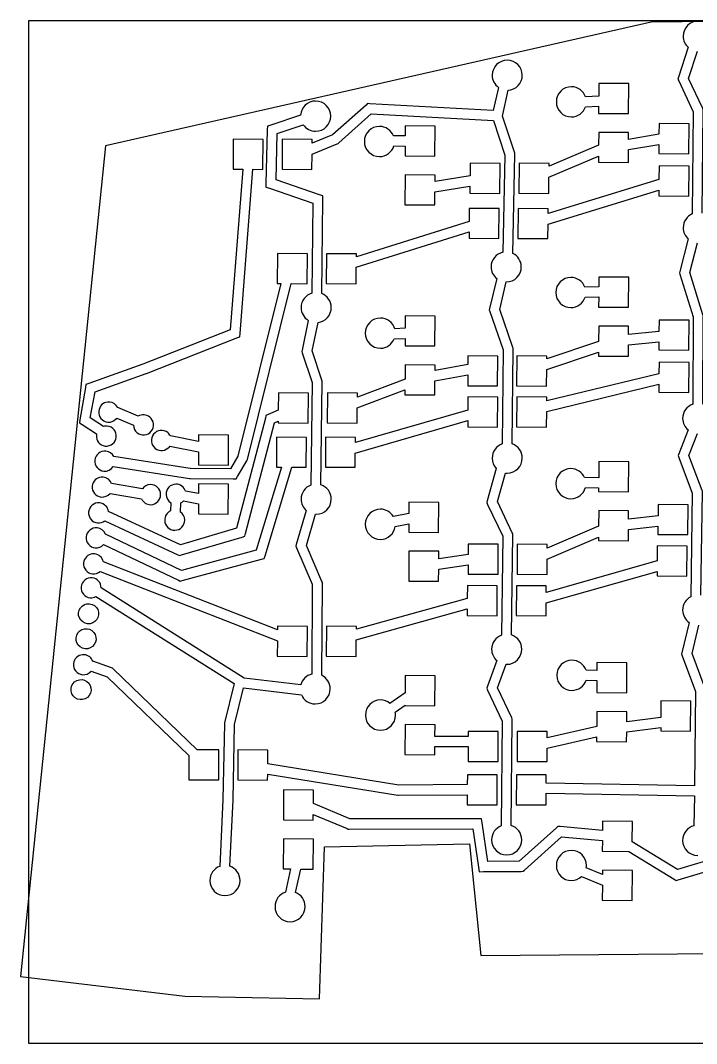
# Model space of a CAD drawing. Extents: x -65 to 306, y 72 to 292.
# Drawn here: x 151.5 to 218.8, y 72.2 to 173.9 of the extents above; entities that cross this region are included whole.
import ezdxf

# ---------------------------------------------------------------- set-up
doc = ezdxf.new("R2010")
doc.units = 0
doc.layers.add('Layer_1', color=7, linetype='CONTINUOUS')

msp = doc.modelspace()

# ---------------------------------------------------------------- linework, layer by layer
at = {"layer": 'Layer_1', "color": 7}
for points in [[(304.606452, 166.258583), (251.234787, 166.506628), (248.235628, 170.414644), (229.599394, 173.920154), (214.259377, 173.753107), (159.957747, 161.457757), (151.489774, 78.852075), (167.849262, 76.882276), (181.241858, 76.637195), (181.741637, 91.757476), (196.187404, 92.029595), (197.316003, 80.947575), (228.598055, 81.200841), (228.829867, 95.682481), (295.134143, 95.801438), (295.486526, 110.753374), (304.671928, 114.191236), (304.606452, 166.258583)], [(152.325138, 173.902656), (304.042911, 173.902656), (304.042911, 72.184857), (152.325138, 72.184857), (152.325138, 173.902656)], [(217.937292, 171.252361), (216.967153, 168.271389), (216.905417, 168.086181), (216.993611, 167.900972), (218.422361, 164.822986), (218.342986, 154.689444)], [(199.927986, 169.973542), (199.927986, 169.973542)], [(219.339583, 154.742361), (219.418958, 164.937639), (219.418958, 165.052292), (219.374861, 165.149306), (217.981389, 168.139097), (218.872153, 170.864306)], [(199.046042, 167.265972), (198.543333, 164.955278), (186.240208, 165.643194), (186.028542, 165.652014), (185.878611, 165.510903), (182.553681, 162.547569), (180.516389, 161.709722), (180.516389, 162.080139), (177.535417, 162.106597), (177.517778, 159.125625), (180.49875, 159.107986), (180.507569, 160.624931), (183.012292, 161.656806), (183.091667, 161.692083), (183.162222, 161.745), (186.381319, 164.628958), (198.560972, 163.958681), (199.689861, 160.519097), (199.495833, 150.870625)], [(200.50125, 150.747153), (200.686458, 160.580833), (200.695278, 160.660208), (200.668819, 160.739583), (199.451736, 164.417292), (200.007361, 166.974931)], [(209.038472, 167.662847), (209.029653, 166.384028), (207.724375, 166.331111)], [(207.724375, 165.334514), (209.020833, 165.387431), (209.020833, 164.681875), (212.001806, 164.664236), (212.019444, 167.645208), (209.038472, 167.662847), (209.038472, 167.662847)], [(180.860347, 165.907778), (180.860347, 165.907778)], [(179.369861, 164.505486), (176.388889, 163.517708), (176.062569, 163.411875), (176.05375, 163.059097), (175.921458, 157.723333), (175.912639, 157.352917), (176.256597, 157.238264), (180.569306, 155.756597), (180.481111, 146.804861)], [(181.477708, 146.760764), (181.565903, 156.109375), (181.565903, 156.470972), (181.230764, 156.585625), (176.926875, 158.067292), (177.041528, 162.688681), (179.634444, 163.544167)], [(189.776806, 163.447153), (189.767986, 162.432917), (188.603819, 162.450556)], [(188.647917, 161.453958), (189.767986, 161.436319), (189.759167, 160.466181), (192.740139, 160.439722), (192.757778, 163.420694), (189.776806, 163.447153), (189.776806, 163.447153)], [(215.035694, 163.667639), (215.026875, 162.618125), (212.010625, 162.097778), (212.010625, 162.768056), (209.029653, 162.785694), (209.020833, 161.506875), (204.090764, 159.443125), (204.090764, 159.698889), (201.109792, 159.716528), (201.092153, 156.744375), (204.064306, 156.717917), (204.081944, 158.349514), (209.012014, 160.413264), (209.012014, 159.813542), (211.992986, 159.787083), (212.001806, 161.083542), (215.026875, 161.595069), (215.018056, 160.686667), (217.999028, 160.669028), (218.016667, 163.65), (215.035694, 163.667639), (215.035694, 163.667639)], [(172.667083, 162.106597), (172.640639, 159.134444), (173.610778, 159.125639), (172.371041, 143.166777), (163.666249, 139.744832), (163.666249, 139.736027), (163.657444, 139.736027), (158.286402, 137.822208), (157.99536, 137.716374), (157.960083, 137.407694), (157.409473, 134.219542), (157.374195, 133.919681), (157.638778, 133.752112), (159.058709, 132.808431)], [(159.755445, 133.549264), (158.441348, 134.41357), (158.912583, 136.98436), (164.001402, 138.801166), (164.010207, 138.801166), (164.019013, 138.809971), (173.023665, 142.346568), (173.314707, 142.461221), (173.341151, 142.778721), (174.616166, 159.11682), (175.621583, 159.108014), (175.639222, 162.088987), (172.667083, 162.106597)], [(196.232639, 159.725347), (196.223819, 158.464167), (192.748958, 157.899722), (192.748958, 158.552361), (189.767986, 158.57), (189.750347, 155.589028), (192.731319, 155.571389), (192.740139, 156.885486), (196.215, 157.449931), (196.215, 156.744375), (199.195972, 156.726736), (199.213611, 159.707708), (196.232639, 159.725347), (196.232639, 159.725347)], [(215.035694, 159.451944), (215.026875, 158.102569), (203.99375, 154.733542), (203.99375, 155.200972), (201.012778, 155.227431), (200.995139, 152.246458), (203.976111, 152.228819), (203.984931, 153.675208), (215.018056, 157.053056), (215.018056, 156.470972), (217.999028, 156.453333), (218.016667, 159.434306), (215.035694, 159.451944), (215.035694, 159.451944)], [(196.144444, 155.23625), (196.135625, 153.930972), (184.917292, 150.412014), (184.917292, 150.711875), (181.936319, 150.729514), (181.918681, 147.748542), (184.899653, 147.730903), (184.908472, 149.371319), (196.126806, 152.890278), (196.126806, 152.255278), (199.098958, 152.228819), (199.125417, 155.209792), (196.144444, 155.23625), (196.144444, 155.23625)], [(217.928472, 152.202361), (217.108264, 148.956806), (217.081806, 148.815694), (217.117083, 148.683403), (218.413542, 144.432431), (218.387083, 135.762917)], [(219.383681, 135.762917), (219.410139, 144.520625), (219.410139, 144.591181), (219.3925, 144.661736), (218.113681, 148.850972), (218.854514, 151.814306)], [(160.716736, 129.554028), (168.301458, 128.363403), (168.345556, 128.363403), (168.380833, 128.363403), (172.658264, 128.336944), (172.940486, 128.336944), (173.090417, 128.583889), (174.025278, 130.136111), (174.060556, 130.197847), (174.078194, 130.268403), (178.435, 147.748542), (180.0225, 147.739722), (180.048958, 150.720694), (177.067986, 150.738333), (177.067986, 150.738333)], [(177.067986, 150.738333), (177.041528, 147.757361), (177.403125, 147.757361), (173.125694, 130.585903), (172.376042, 129.333542), (168.407292, 129.36), (168.380833, 129.36), (160.778472, 130.559444)], [(198.878472, 148.25125), (198.172917, 145.270278), (198.137639, 145.129167), (198.181736, 144.988056), (199.522292, 141.160417), (199.434097, 131.820625)], [(200.430694, 131.811806), (200.518889, 141.239792), (200.518889, 141.327986), (200.492431, 141.407361), (199.178333, 145.182083), (199.830972, 147.916111)], [(209.038472, 148.401181), (209.029653, 147.431042), (207.662639, 147.404583)], [(207.689097, 146.407986), (209.029653, 146.434444), (209.020833, 145.420208), (212.001806, 145.402569), (212.019444, 148.383542), (209.038472, 148.401181), (209.038472, 148.401181)], [(188.683194, 142.254028), (189.759167, 142.306944), (189.759167, 141.574931), (192.740139, 141.548472), (192.757778, 144.529444), (189.776806, 144.547083), (189.776806, 144.547083)], [(189.776806, 144.547083), (189.767986, 143.312361), (188.744931, 143.259444)], [(180.128333, 144.097292), (179.510972, 141.125139), (179.484514, 140.992847), (179.528611, 140.869375), (180.525208, 137.906042), (180.392917, 127.719583)], [(181.389514, 127.737222), (181.521806, 137.985417), (181.521806, 138.064792), (181.495347, 138.144167), (180.516389, 141.054583), (181.107292, 143.885625)], [(215.035694, 144.132569), (215.026875, 142.986042), (212.001806, 142.677361), (212.010625, 143.506389), (209.029653, 143.532847), (209.020833, 141.980625), (203.870278, 140.260833), (203.870278, 140.543056), (200.889306, 140.569514), (200.862847, 137.588542), (203.843819, 137.562083), (203.861458, 139.2025), (209.012014, 140.922292), (209.012014, 140.551875), (211.992986, 140.525417), (212.001806, 141.663125), (215.026875, 141.971806), (215.018056, 141.151597), (217.999028, 141.133958), (218.016667, 144.114931), (215.035694, 144.132569), (215.035694, 144.132569)], [(196.012153, 140.569514), (196.003333, 139.696389), (192.748958, 139.123125), (192.748958, 139.652292), (189.767986, 139.67875), (189.759167, 138.25), (185.014306, 136.468472), (185.014306, 136.865347), (182.033333, 136.882986), (182.006875, 133.902014), (184.987847, 133.884375), (185.005486, 135.3925), (189.750347, 137.182847), (189.750347, 136.697778), (192.731319, 136.680139), (192.740139, 138.100069), (196.003333, 138.682153), (195.994514, 137.597361), (198.975486, 137.570903), (198.993125, 140.551875), (196.012153, 140.569514), (196.012153, 140.569514)], [(215.035694, 139.934514), (215.026875, 138.787986), (203.870278, 136.080417), (203.870278, 136.459653), (200.889306, 136.477292), (200.862847, 133.496319), (203.843819, 133.478681), (203.861458, 135.048542), (215.026875, 137.756111), (215.018056, 136.962361), (217.999028, 136.935903), (218.016667, 139.916875), (215.035694, 139.934514), (215.035694, 139.934514)], [(159.878889, 124.156528), (167.146111, 120.796319), (167.313681, 120.716944), (167.498889, 120.769861), (173.540208, 122.542569), (173.804792, 122.621944), (173.884167, 122.895347), (176.768125, 133.902014), (177.138542, 134.060764), (177.138542, 133.910833), (180.119514, 133.884375), (180.137153, 136.865347), (177.156181, 136.891806), (177.156181, 136.891806)], [(177.156181, 136.891806), (177.147361, 135.163194), (176.141944, 134.722222), (175.921458, 134.625208), (175.859722, 134.387083), (172.984583, 123.424514), (167.401875, 121.775278), (160.258125, 125.082569)], [(196.012153, 136.486111), (196.003333, 135.180833), (184.820278, 131.944097), (184.829097, 132.455625), (181.848125, 132.482083), (181.830486, 129.501111), (184.802639, 129.483472), (184.811458, 130.903403), (195.994514, 134.140139), (195.994514, 133.505139), (198.975486, 133.4875), (198.993125, 136.459653), (196.012153, 136.486111), (196.012153, 136.486111)], [(160.169931, 135.974583), (160.169931, 135.974583)], [(163.212639, 134.554653), (161.166528, 135.427778)], [(161.069514, 134.378264), (162.736389, 133.672708)], [(159.764236, 121.801736), (167.225486, 118.2475), (167.393056, 118.168125), (167.569444, 118.221042), (175.480486, 120.355347), (175.753889, 120.425903), (175.833264, 120.690486), (178.496736, 129.492292), (179.934306, 129.483472), (179.951944, 132.464444), (176.970972, 132.482083), (176.970972, 132.482083)], [(176.970972, 132.482083), (176.953333, 129.509931), (177.456042, 129.501111), (174.951319, 121.246111), (167.498889, 119.235278), (159.949444, 122.824792)], [(165.408681, 133.152361), (165.408681, 133.152361)], [(166.352361, 131.600139), (169.209861, 131.035694), (169.201042, 129.730417), (172.182014, 129.703958), (172.199653, 132.684931), (169.218681, 132.702569), (169.218681, 132.049931), (166.414097, 132.605556)], [(217.919653, 133.205278), (217.002431, 130.832847), (216.931875, 130.647639), (217.002431, 130.47125), (218.342986, 126.925833), (218.184236, 116.615903)], [(219.189653, 116.765833), (219.348403, 127.005208), (219.348403, 127.102222), (219.313125, 127.190417), (218.007847, 130.647639), (218.854514, 132.843681)], [(198.834375, 129.377639), (197.943611, 126.149722), (197.890694, 125.973333), (197.978889, 125.796944), (199.478194, 122.648403), (199.345903, 112.797083)], [(209.038472, 130.056736), (209.029653, 128.442778), (207.627361, 128.478056)], [(207.715556, 127.472639), (209.020833, 127.446181), (209.020833, 127.075764), (212.001806, 127.058125), (212.019444, 130.039097), (209.038472, 130.056736), (209.038472, 130.056736)], [(159.526111, 128.513333), (159.526111, 128.513333)], [(200.351319, 112.823542), (200.474792, 122.763056), (200.474792, 122.877708), (200.430694, 122.983542), (198.957847, 126.070347), (199.742778, 128.919028)], [(163.627153, 127.340347), (160.557986, 127.887153)], [(167.710556, 126.140903), (169.201042, 125.858681), (169.192222, 124.853264), (172.173194, 124.835625), (172.190833, 127.816597), (169.218681, 127.834236), (169.218681, 127.834236)], [(169.218681, 127.834236), (169.209861, 126.872917), (167.922222, 127.111042)], [(160.408056, 126.890556), (163.538958, 126.334931)], [(166.449375, 125.955694), (166.431736, 125.144306), (166.422917, 125.144306)], [(167.428333, 125.029653), (167.454792, 125.938056)], [(179.925486, 125.197222), (178.937708, 121.810556), (178.884792, 121.642986), (178.964167, 121.475417), (180.534028, 117.850625), (180.472292, 108.916528)], [(190.147222, 126.02625), (190.138403, 124.879722), (188.595, 124.588681)], [(188.789028, 123.600903), (190.129583, 123.856667), (190.120764, 123.045278), (193.101736, 123.018819), (193.128194, 125.999792), (190.147222, 126.02625), (190.147222, 126.02625)], [(214.9475, 125.788125), (214.938681, 124.659236), (212.001806, 124.324097), (212.010625, 125.161944), (209.029653, 125.188403), (209.020833, 123.627361), (203.905556, 121.431319), (203.905556, 121.819375), (200.924583, 121.837014), (200.906944, 118.864861), (203.887917, 118.838403), (203.896736, 120.346528), (209.012014, 122.542569), (209.012014, 122.207431), (211.992986, 122.180972), (212.001806, 123.309861), (214.929861, 123.645), (214.921042, 122.815972), (217.902014, 122.789514), (217.928472, 125.770486), (214.9475, 125.788125), (214.9475, 125.788125)], [(181.468889, 108.801875), (181.539444, 117.938819), (181.539444, 118.044653), (181.495347, 118.141667), (179.951944, 121.713542), (180.851528, 124.817986)], [(196.05625, 121.845833), (196.047431, 120.805139), (193.110556, 120.381806), (193.119375, 121.131458), (190.138403, 121.149097), (190.120764, 118.168125), (193.101736, 118.150486), (193.110556, 119.367569), (196.038611, 119.790903), (196.029792, 118.864861), (199.010764, 118.847222), (199.028403, 121.828194), (196.05625, 121.845833), (196.05625, 121.845833)], [(214.850486, 121.660625), (214.841667, 120.187778), (203.808542, 117.039236), (203.808542, 117.691875), (200.836389, 117.709514), (200.809931, 114.737361), (203.790903, 114.710903), (203.799722, 115.998542), (214.832847, 119.138264), (214.832847, 118.688472), (217.813819, 118.662014), (217.831458, 121.642986), (214.850486, 121.660625), (214.850486, 121.660625)], [(158.661806, 120.875694), (158.661806, 120.875694)], [(159.420278, 119.138264), (177.059167, 112.241458), (177.041528, 110.706875), (180.0225, 110.680417), (180.048958, 113.661389), (177.067986, 113.687847), (177.067986, 113.308611), (159.737778, 120.081944)], [(179.378681, 107.867014), (173.760694, 108.528472), (159.517292, 117.489028)], [(195.959236, 117.718333), (195.950417, 116.439514), (184.917292, 113.379167), (184.917292, 113.652569), (181.936319, 113.679028), (181.918681, 110.698056), (184.899653, 110.680417), (184.908472, 112.338472), (195.941597, 115.398819), (195.941597, 114.737361), (198.922569, 114.719722), (198.940208, 117.700694), (195.959236, 117.718333), (195.959236, 117.718333)], [(159.005764, 116.624722), (172.755278, 107.981667), (171.802778, 104.074653), (171.785139, 104.021736), (171.785139, 103.968819), (171.644028, 96.445833), (171.644028, 96.437014), (171.317708, 89.804792)], [(159.263216, 114.820787), (159.263216, 114.820787)], [(218.034306, 114.049444), (217.311111, 111.042014), (217.275833, 110.892083), (217.32875, 110.742153), (218.678125, 107.196736), (218.554653, 97.821667), (203.799722, 98.068611), (203.808542, 98.888819), (200.836389, 98.906458), (200.809931, 95.934306), (203.790903, 95.907847), (203.799722, 97.072014), (218.545833, 96.81625), (218.501736, 93.835278)], [(219.498333, 93.755903), (219.674722, 107.302569), (219.674722, 107.399583), (219.639444, 107.487778), (218.316528, 110.962639), (218.995625, 113.793681)], [(159.015115, 112.338642), (159.015115, 112.338642)], [(157.656389, 110.847986), (157.656389, 110.847986)], [(158.511875, 109.19875), (160.117014, 108.634306), (168.257361, 100.811458), (168.239722, 98.412569), (171.220694, 98.394931), (171.238333, 101.375903), (169.086389, 101.384722), (160.716736, 109.436875), (160.637361, 109.507431), (160.540347, 109.542708), (158.697083, 110.195347)], [(198.887292, 110.274722), (197.96125, 107.708264), (197.890694, 107.514236), (197.978889, 107.329028), (199.425278, 104.233403), (199.328264, 93.835278)], [(200.333681, 93.861736), (200.421875, 104.339236), (200.421875, 104.453889), (200.377778, 104.559722), (198.966667, 107.567153), (199.813333, 109.895486)], [(206.357361, 110.301181), (206.357361, 110.301181)], [(207.786111, 108.316806), (208.844444, 108.290347), (208.835625, 107.082083), (211.816597, 107.064444), (211.834236, 110.045417), (208.853264, 110.063056), (208.844444, 109.295764), (207.768472, 109.322222)], [(189.776806, 108.775417), (189.767986, 107.055625), (188.259861, 106.006111)], [(188.789028, 105.150625), (189.759167, 105.829722), (189.759167, 105.803264), (192.740139, 105.776806), (192.757778, 108.757778), (189.776806, 108.775417), (189.776806, 108.775417)], [(158.511433, 107.277015), (158.511433, 107.277015)], [(172.331944, 89.813611), (172.640625, 96.401736), (172.640625, 96.410556), (172.790556, 103.907083), (173.6725, 107.540694), (179.440417, 106.852778)], [(215.220903, 106.253056), (215.212083, 104.612639), (211.816597, 104.180486), (211.825417, 105.168264), (208.853264, 105.194722), (208.844444, 103.713056), (203.905556, 102.592986), (203.905556, 103.201528), (200.924583, 103.219167), (200.906944, 100.238194), (203.887917, 100.220556), (203.896736, 101.561111), (208.826806, 102.69), (208.826806, 102.21375), (211.807778, 102.187292), (211.816597, 103.16625), (215.203264, 103.598403), (215.203264, 103.272083), (218.175417, 103.254444), (218.201875, 106.235417), (215.220903, 106.253056), (215.220903, 106.253056)], [(189.767986, 103.907083), (189.750347, 100.926111), (192.731319, 100.908472), (192.740139, 101.728681), (196.038611, 101.711042), (196.029792, 100.247014), (199.010764, 100.229375), (199.028403, 103.210347), (196.05625, 103.227986), (196.047431, 102.716458), (192.740139, 102.725278), (192.748958, 103.889444), (189.767986, 103.907083), (189.767986, 103.907083)], [(173.134514, 101.384722), (173.116875, 98.40375), (176.089028, 98.386111), (176.097847, 98.968194), (189.027153, 96.886806), (189.062431, 96.886806), (189.106528, 96.886806), (195.950417, 96.930903), (195.941597, 95.934306), (198.922569, 95.916667), (198.940208, 98.897639), (195.959236, 98.915278), (195.950417, 97.9275), (189.132986, 97.883403), (176.106667, 99.982431), (176.115486, 101.367083), (173.134514, 101.384722), (173.134514, 101.384722)], [(221.085833, 90.739653), (216.870139, 89.487292), (212.372222, 92.247778), (212.389861, 94.267431), (209.408889, 94.285069), (209.400069, 93.385486), (205.193194, 93.755903), (204.972708, 93.773542), (204.813958, 93.632431), (201.127431, 90.3075), (197.996528, 90.281042), (197.440903, 94.1175), (197.379167, 94.540833), (196.947014, 94.540833), (184.273472, 94.523194), (180.639861, 96.040139), (180.648681, 97.389514), (177.676528, 97.407153), (177.650069, 94.426181), (180.631042, 94.408542), (180.631042, 94.955347), (184.000069, 93.561875), (184.088264, 93.517778), (184.194097, 93.517778), (196.514861, 93.544236), (197.070486, 89.707778), (197.132222, 89.275625), (197.564375, 89.284444), (201.321458, 89.302083), (201.515486, 89.310903), (201.656597, 89.434375), (205.316667, 92.741667), (209.39125, 92.388889), (209.382431, 91.312917), (212.028264, 91.286458), (216.543819, 88.517153), (216.737847, 88.4025), (216.949514, 88.464236), (221.720833, 89.884167)], [(177.667708, 92.53), (177.64125, 89.557847), (178.373264, 89.549028), (177.861736, 87.229514)], [(178.867153, 87.203056), (179.3875, 89.540208), (180.622222, 89.531389), (180.648681, 92.512361), (177.667708, 92.53), (177.667708, 92.53)], [(206.313264, 91.392292), (206.313264, 91.392292)], [(207.309861, 88.781736), (209.39125, 87.92625), (209.382431, 86.435764), (212.354583, 86.418125), (212.381042, 89.390278), (209.400069, 89.416736), (209.400069, 89.002222), (207.786111, 89.663681)]]:
    msp.add_lwpolyline(points, dxfattribs=at)
for points in [[(218.933889, 173.862917), (218.105462, 173.862917), (217.434583, 173.192038), (217.434583, 172.363611)], [(217.434583, 172.363611), (217.434583, 171.920158), (217.631374, 171.526975), (217.937292, 171.252361)], [(199.927986, 169.973542), (199.099559, 169.973542), (198.428681, 169.302663), (198.428681, 168.474236)], [(201.427292, 168.474236), (201.427292, 169.302663), (200.756413, 169.973542), (199.927986, 169.973542)], [(198.428681, 168.474236), (198.428681, 167.976678), (198.673051, 167.53885), (199.046042, 167.265972)], [(200.007361, 166.974931), (200.797795, 167.017357), (201.427292, 167.673219), (201.427292, 168.474236)], [(206.313264, 167.327708), (205.484837, 167.327708), (204.813958, 166.656829), (204.813958, 165.828403)], [(207.724375, 166.331111), (207.516589, 166.910225), (206.963882, 167.327708), (206.313264, 167.327708)], [(180.860347, 165.907778), (180.065485, 165.907778), (179.421265, 165.28734), (179.369861, 164.505486)], [(182.359653, 164.408472), (182.359653, 165.236899), (181.688774, 165.907778), (180.860347, 165.907778)], [(204.813958, 165.828403), (204.813958, 164.999976), (205.484837, 164.329097), (206.313264, 164.329097)], [(206.313264, 164.329097), (206.968756, 164.329097), (207.520269, 164.748584), (207.724375, 165.334514)], [(180.860347, 162.900347), (181.688774, 162.900347), (182.359653, 163.580046), (182.359653, 164.408472)], [(179.634444, 163.544167), (179.905657, 163.156724), (180.351517, 162.900347), (180.860347, 162.900347)], [(187.210347, 163.385417), (186.381921, 163.385417), (185.711042, 162.714538), (185.711042, 161.886111)], [(188.603819, 162.450556), (188.38041, 162.998371), (187.838486, 163.385417), (187.210347, 163.385417)], [(185.711042, 161.886111), (185.711042, 161.057684), (186.381921, 160.386806), (187.210347, 160.386806)], [(187.210347, 160.386806), (187.889876, 160.386806), (188.463532, 160.83432), (188.647917, 161.453958)], [(218.342986, 154.689444), (217.808533, 154.460001), (217.434583, 153.923279), (217.434583, 153.304792)], [(217.434583, 153.304792), (217.434583, 152.865806), (217.627911, 152.47667), (217.928472, 152.202361)], [(199.495833, 150.870625), (198.826267, 150.720206), (198.322847, 150.130393), (198.322847, 149.415417)], [(201.330278, 149.415417), (201.330278, 149.999755), (200.988871, 150.499528), (200.50125, 150.747153)], [(198.322847, 149.415417), (198.322847, 148.946143), (198.541042, 148.526301), (198.878472, 148.25125)], [(199.830972, 147.916111), (200.655442, 147.92074), (201.330278, 148.589857), (201.330278, 149.415417)], [(206.260347, 148.365903), (205.431921, 148.365903), (204.761042, 147.695024), (204.761042, 146.866597)], [(207.662639, 147.404583), (207.446211, 147.966908), (206.898926, 148.365903), (206.260347, 148.365903)], [(180.481111, 146.804861), (179.866231, 146.617542), (179.413958, 146.052253), (179.413958, 145.376111)], [(182.421389, 145.376111), (182.421389, 146.007008), (182.029351, 146.539152), (181.477708, 146.760764)], [(204.761042, 146.866597), (204.761042, 146.038171), (205.431921, 145.367292), (206.260347, 145.367292)], [(206.260347, 145.367292), (206.926705, 145.367292), (207.493585, 145.806839), (207.689097, 146.407986)], [(179.413958, 145.376111), (179.413958, 144.835915), (179.699937, 144.361387), (180.128333, 144.097292)], [(181.107292, 143.885625), (181.846361, 143.978682), (182.421389, 144.611797), (182.421389, 145.376111)], [(187.307361, 144.326597), (186.478934, 144.326597), (185.799236, 143.655718), (185.799236, 142.827292)], [(188.744931, 143.259444), (188.560566, 143.879111), (187.98691, 144.326597), (187.307361, 144.326597)], [(185.799236, 142.827292), (185.799236, 141.998865), (186.478934, 141.327986), (187.307361, 141.327986)], [(187.307361, 141.327986), (187.931656, 141.327986), (188.457335, 141.711537), (188.683194, 142.254028)], [(160.169931, 135.974583), (159.707233, 135.927119), (159.327229, 135.555853), (159.279167, 135.075)], [(160.372778, 135.974583), (160.304085, 135.98145), (160.23603, 135.981365), (160.169931, 135.974583)], [(161.166528, 135.427778), (161.017797, 135.723256), (160.726312, 135.939246), (160.372778, 135.974583)], [(218.387083, 135.762917), (217.803315, 135.557634), (217.381667, 134.996932), (217.381667, 134.342986)], [(159.279167, 135.075), (159.224241, 134.525454), (159.629204, 134.036315), (160.17875, 133.981389)], [(160.17875, 133.981389), (160.537683, 133.945513), (160.866012, 134.110799), (161.069514, 134.378264)], [(164.350347, 134.484097), (164.014531, 134.752276), (163.560608, 134.763723), (163.212639, 134.554653)], [(164.509097, 133.072986), (164.853736, 133.504546), (164.781907, 134.139459), (164.350347, 134.484097)], [(217.381667, 134.342986), (217.381667, 133.883698), (217.594524, 133.480428), (217.919653, 133.205278)], [(160.134681, 133.584542), (160.00334, 133.597665), (159.874859, 133.583978), (159.755445, 133.549264)], [(161.025445, 132.490931), (161.080371, 133.040477), (160.684227, 133.529616), (160.134681, 133.584542)], [(162.736389, 133.672708), (162.743504, 133.387653), (162.866555, 133.106096), (163.106806, 132.914236)], [(159.04107, 132.693778), (158.986144, 132.144232), (159.382288, 131.655093), (159.931834, 131.600167)], [(159.058709, 132.808431), (159.050129, 132.769767), (159.045106, 132.73417), (159.04107, 132.693778)], [(159.931834, 131.600167), (160.48138, 131.545241), (160.970519, 131.941385), (161.025445, 132.490931)], [(163.106806, 132.914236), (163.538366, 132.569598), (164.164459, 132.641426), (164.509097, 133.072986)], [(164.738403, 132.781944), (164.393764, 132.350384), (164.465593, 131.715472), (164.897153, 131.370833)], [(165.408681, 133.152361), (165.154348, 133.123879), (164.910722, 132.997723), (164.738403, 132.781944)], [(166.149514, 132.940694), (165.933735, 133.113014), (165.663014, 133.180843), (165.408681, 133.152361)], [(166.414097, 132.605556), (166.351339, 132.729691), (166.26531, 132.848222), (166.149514, 132.940694)], [(164.897153, 131.370833), (165.328713, 131.026195), (165.963625, 131.098023), (166.308264, 131.529583)], [(166.308264, 131.529583), (166.326349, 131.552229), (166.336554, 131.576475), (166.352361, 131.600139)], [(199.434097, 131.820625), (198.847868, 131.614662), (198.428681, 131.056531), (198.428681, 130.400694)], [(201.427292, 130.400694), (201.427292, 131.052365), (201.011099, 131.602659), (200.430694, 131.811806)], [(159.984722, 131.097431), (159.435176, 131.152357), (158.946037, 130.747393), (158.891111, 130.197847)], [(160.778472, 130.559444), (160.628612, 130.851113), (160.335296, 131.06239), (159.984722, 131.097431)], [(198.428681, 130.400694), (198.428681, 130.002645), (198.581383, 129.646165), (198.834375, 129.377639)], [(199.927986, 128.901389), (200.756413, 128.901389), (201.427292, 129.572268), (201.427292, 130.400694)], [(158.891111, 130.197847), (158.836185, 129.648301), (159.241149, 129.159162), (159.790694, 129.104236)], [(159.790694, 129.104236), (160.172911, 129.066035), (160.518467, 129.254559), (160.716736, 129.554028)], [(206.260347, 129.36), (205.431921, 129.36), (204.761042, 128.689121), (204.761042, 127.860694)], [(207.627361, 128.478056), (207.391446, 128.997138), (206.867684, 129.36), (206.260347, 129.36)], [(159.526111, 128.513333), (159.063413, 128.465869), (158.68341, 128.103422), (158.635347, 127.622569)], [(159.728958, 128.513333), (159.660265, 128.5202), (159.59221, 128.520115), (159.526111, 128.513333)], [(160.557986, 127.887153), (160.424769, 128.224185), (160.114412, 128.474807), (159.728958, 128.513333)], [(199.742778, 128.919028), (199.802019, 128.911916), (199.866826, 128.901389), (199.927986, 128.901389)], [(158.635347, 127.622569), (158.580421, 127.073024), (158.976565, 126.583884), (159.526111, 126.528958)], [(164.420903, 127.7725), (164.089007, 127.767152), (163.805006, 127.592208), (163.627153, 127.340347)], [(165.435139, 126.784722), (165.42624, 127.336935), (164.973116, 127.781398), (164.420903, 127.7725)], [(166.960903, 127.807778), (166.40869, 127.798879), (165.964227, 127.345755), (165.973125, 126.793542)], [(167.922222, 127.111042), (167.79321, 127.523013), (167.414507, 127.815087), (166.960903, 127.807778)], [(180.392917, 127.719583), (179.82252, 127.507234), (179.413958, 126.961664), (179.413958, 126.317292)], [(182.421389, 126.317292), (182.421389, 126.980813), (181.986685, 127.539415), (181.389514, 127.737222)], [(204.761042, 127.860694), (204.761042, 127.032268), (205.431921, 126.361389), (206.260347, 126.361389)], [(206.260347, 126.361389), (206.955003, 126.361389), (207.544947, 126.831712), (207.715556, 127.472639)], [(159.526111, 126.528958), (159.873981, 126.494189), (160.203154, 126.637919), (160.408056, 126.890556)], [(163.538958, 126.334931), (163.704242, 125.997969), (164.056054, 125.764037), (164.456181, 125.770486)], [(164.456181, 125.770486), (165.008393, 125.779385), (165.444037, 126.232509), (165.435139, 126.784722)], [(165.973125, 126.793542), (165.978865, 126.437363), (166.166631, 126.126874), (166.449375, 125.955694)], [(179.413958, 126.317292), (179.413958, 125.870748), (179.615849, 125.472005), (179.925486, 125.197222)], [(180.913264, 124.817986), (181.741691, 124.817986), (182.421389, 125.488865), (182.421389, 126.317292)], [(159.367361, 125.946875), (158.817815, 126.001801), (158.328676, 125.596838), (158.27375, 125.047292)], [(160.258125, 125.082569), (160.195785, 125.528878), (159.835664, 125.900068), (159.367361, 125.946875)], [(166.422917, 125.144306), (166.070283, 124.985141), (165.834204, 124.620882), (165.840833, 124.209444)], [(167.454792, 125.938056), (167.55114, 125.991218), (167.636977, 126.059868), (167.710556, 126.140903)], [(187.307361, 125.320694), (186.478934, 125.320694), (185.799236, 124.649816), (185.799236, 123.821389)], [(188.595, 124.588681), (188.33327, 125.027468), (187.855397, 125.320694), (187.307361, 125.320694)], [(158.27375, 125.047292), (158.218824, 124.497746), (158.623787, 124.008607), (159.173333, 123.953681)], [(159.173333, 123.953681), (159.436658, 123.927361), (159.684218, 124.007308), (159.878889, 124.156528)], [(165.840833, 124.209444), (165.849732, 123.657232), (166.302857, 123.221588), (166.855069, 123.230486)], [(166.855069, 123.230486), (167.407282, 123.239385), (167.842926, 123.692509), (167.834028, 124.244722)], [(167.834028, 124.244722), (167.82879, 124.569789), (167.671533, 124.850907), (167.428333, 125.029653)], [(180.851528, 124.817986), (180.872632, 124.817106), (180.891945, 124.817986), (180.913264, 124.817986)], [(159.120417, 123.459792), (158.570871, 123.514718), (158.081732, 123.118574), (158.026806, 122.569028)], [(159.949444, 122.824792), (159.817664, 123.165013), (159.508297, 123.421023), (159.120417, 123.459792)], [(185.799236, 123.821389), (185.799236, 122.992962), (186.478934, 122.322083), (187.307361, 122.322083)], [(187.307361, 122.322083), (188.061544, 122.322083), (188.683203, 122.87608), (188.789028, 123.600903)], [(158.026806, 122.569028), (157.971879, 122.019482), (158.376843, 121.521523), (158.926389, 121.466597)], [(158.926389, 121.466597), (159.256118, 121.433642), (159.558488, 121.572828), (159.764236, 121.801736)], [(158.661806, 120.875694), (158.199108, 120.82823), (157.819104, 120.465784), (157.771042, 119.984931)], [(158.864653, 120.875694), (158.79596, 120.882561), (158.727905, 120.882476), (158.661806, 120.875694)], [(159.737778, 120.081944), (159.652279, 120.499588), (159.311159, 120.831067), (158.864653, 120.875694)], [(157.771042, 119.984931), (157.716116, 119.435385), (158.11226, 118.946246), (158.661806, 118.891319)], [(158.661806, 118.891319), (158.949861, 118.862527), (159.219019, 118.960797), (159.420278, 119.138264)], [(158.626528, 118.494444), (158.076982, 118.549371), (157.587843, 118.153226), (157.532917, 117.603681)], [(159.517292, 117.489028), (159.523232, 118.001541), (159.146209, 118.442501), (158.626528, 118.494444)], [(157.532917, 117.603681), (157.477991, 117.054135), (157.874135, 116.564996), (158.423681, 116.510069)], [(157.856665, 115.8322), (158.182396, 115.979296), (158.561868, 115.941368), (158.852042, 115.732712)], [(158.423681, 116.510069), (158.632404, 116.489208), (158.834791, 116.530892), (159.005764, 116.624722)], [(218.184236, 116.615903), (217.707405, 116.362408), (217.381667, 115.860702), (217.381667, 115.284167)], [(157.684308, 114.10777), (157.394134, 114.316426), (157.23738, 114.664084), (157.273133, 115.019696)], [(157.273133, 115.019696), (157.308471, 115.375349), (157.530934, 115.685104), (157.856665, 115.8322)], [(158.852042, 115.732712), (159.142215, 115.524056), (159.298969, 115.176398), (159.263216, 114.820787)], [(217.381667, 115.284167), (217.381667, 114.770869), (217.641094, 114.31987), (218.034306, 114.049444)], [(158.679684, 114.008282), (158.353953, 113.861186), (157.974481, 113.899115), (157.684308, 114.10777)], [(159.263216, 114.820787), (159.227878, 114.465133), (159.005415, 114.155378), (158.679684, 114.008282)], [(157.025031, 112.537551), (157.060369, 112.893204), (157.282832, 113.20296), (157.608563, 113.350056)], [(157.608563, 113.350056), (157.934294, 113.497152), (158.313767, 113.459223), (158.60394, 113.250567)], [(158.60394, 113.250567), (158.894113, 113.041912), (159.050868, 112.694254), (159.015115, 112.338642)], [(157.436206, 111.625626), (157.146033, 111.834282), (156.989278, 112.18194), (157.025031, 112.537551)], [(159.015115, 112.338642), (158.979777, 111.982989), (158.757314, 111.673234), (158.431583, 111.526138)], [(199.345903, 112.797083), (198.780942, 112.581971), (198.375764, 112.035261), (198.375764, 111.394792)], [(201.374375, 111.394792), (201.374375, 112.057771), (200.947731, 112.6253), (200.351319, 112.823542)], [(158.431583, 111.526138), (158.105852, 111.379042), (157.726379, 111.41697), (157.436206, 111.625626)], [(198.375764, 111.394792), (198.375764, 110.946871), (198.575989, 110.549573), (198.887292, 110.274722)], [(199.875069, 109.895486), (200.703496, 109.895486), (201.374375, 110.566365), (201.374375, 111.394792)], [(156.765625, 109.957222), (156.710699, 109.407676), (157.115662, 108.918537), (157.665208, 108.863611)], [(157.656389, 110.847986), (157.193691, 110.800522), (156.813687, 110.438075), (156.765625, 109.957222)], [(157.859236, 110.847986), (157.790543, 110.854853), (157.722488, 110.854768), (157.656389, 110.847986)], [(158.697083, 110.195347), (158.569716, 110.544916), (158.254223, 110.808506), (157.859236, 110.847986)], [(199.813333, 109.895486), (199.834365, 109.894611), (199.853824, 109.895486), (199.875069, 109.895486)], [(206.357361, 110.301181), (205.528934, 110.301181), (204.858056, 109.630302), (204.858056, 108.801875)], [(207.768472, 109.322222), (207.557093, 109.894501), (207.003083, 110.301181), (206.357361, 110.301181)], [(157.665208, 108.863611), (157.999515, 108.830196), (158.306175, 108.963924), (158.511875, 109.19875)], [(180.472292, 108.916528), (179.944079, 108.79132), (179.526144, 108.386244), (179.378681, 107.867014)], [(156.521349, 107.475924), (156.556687, 107.831577), (156.77915, 108.141332), (157.104881, 108.288428)], [(157.104881, 108.288428), (157.430612, 108.435524), (157.810085, 108.397596), (158.100258, 108.18894)], [(158.100258, 108.18894), (158.390431, 107.980284), (158.547186, 107.632626), (158.511433, 107.277015)], [(182.315556, 107.4525), (182.315556, 108.045852), (181.9688, 108.55858), (181.468889, 108.801875)], [(204.858056, 108.801875), (204.858056, 107.973448), (205.528934, 107.302569), (206.357361, 107.302569)], [(206.357361, 107.302569), (207.017366, 107.302569), (207.585508, 107.724562), (207.786111, 108.316806)], [(156.932524, 106.563999), (156.642351, 106.772655), (156.485596, 107.120313), (156.521349, 107.475924)], [(158.511433, 107.277015), (158.476095, 106.921362), (158.253632, 106.611607), (157.927901, 106.464511)], [(179.440417, 106.852778), (179.672228, 106.323811), (180.201737, 105.953194), (180.81625, 105.953194)], [(180.81625, 105.953194), (181.644677, 105.953194), (182.315556, 106.624073), (182.315556, 107.4525)], [(157.927901, 106.464511), (157.60217, 106.317414), (157.222697, 106.355343), (156.932524, 106.563999)], [(187.316181, 106.350069), (186.487754, 106.350069), (185.816875, 105.670371), (185.816875, 104.841944)], [(188.259861, 106.006111), (188.001645, 106.216513), (187.675235, 106.350069), (187.316181, 106.350069)], [(185.816875, 104.841944), (185.816875, 104.013518), (186.487754, 103.342639), (187.316181, 103.342639)], [(187.316181, 103.342639), (188.144607, 103.342639), (188.815486, 104.013518), (188.815486, 104.841944)], [(188.815486, 104.841944), (188.815486, 104.945497), (188.809009, 105.052979), (188.789028, 105.150625)], [(199.328264, 93.835278), (198.7712, 93.616265), (198.375764, 93.076602), (198.375764, 92.441806)], [(201.374375, 92.441806), (201.374375, 93.110737), (200.938435, 93.668335), (200.333681, 93.861736)], [(218.501736, 93.835278), (217.859514, 93.665541), (217.381667, 93.084465), (217.381667, 92.388889)], [(198.375764, 92.441806), (198.375764, 91.613379), (199.046643, 90.9425), (199.875069, 90.9425)], [(199.875069, 90.9425), (200.703496, 90.9425), (201.374375, 91.613379), (201.374375, 92.441806)], [(217.381667, 92.388889), (217.381667, 91.560462), (218.052546, 90.889583), (218.880972, 90.889583)], [(206.313264, 91.392292), (205.484837, 91.392292), (204.813958, 90.721413), (204.813958, 89.892986)], [(207.812569, 89.892986), (207.812569, 90.721413), (207.141691, 91.392292), (206.313264, 91.392292)], [(171.317708, 89.804792), (170.745429, 89.593413), (170.33875, 89.039402), (170.33875, 88.393681)], [(173.337361, 88.393681), (173.337361, 89.04952), (172.918357, 89.60977), (172.331944, 89.813611)], [(204.813958, 89.892986), (204.813958, 89.064559), (205.484837, 88.393681), (206.313264, 88.393681)], [(207.786111, 89.663681), (207.797998, 89.739748), (207.812569, 89.813583), (207.812569, 89.892986)], [(206.313264, 88.393681), (206.698238, 88.393681), (207.044287, 88.543337), (207.309861, 88.781736)], [(170.33875, 88.393681), (170.33875, 87.565254), (171.009629, 86.894375), (171.838056, 86.894375)], [(171.838056, 86.894375), (172.666482, 86.894375), (173.337361, 87.565254), (173.337361, 88.393681)], [(177.861736, 87.229514), (177.260589, 87.034002), (176.821042, 86.467122), (176.821042, 85.800764)], [(179.819653, 85.800764), (179.819653, 86.438397), (179.428163, 86.985976), (178.867153, 87.203056)], [(176.821042, 85.800764), (176.821042, 84.972337), (177.491921, 84.301458), (178.320347, 84.301458)], [(178.320347, 84.301458), (179.148774, 84.301458), (179.819653, 84.972337), (179.819653, 85.800764)]]:
    msp.add_open_spline(points, degree=3, dxfattribs=at)

doc.saveas('drawing.dxf')
